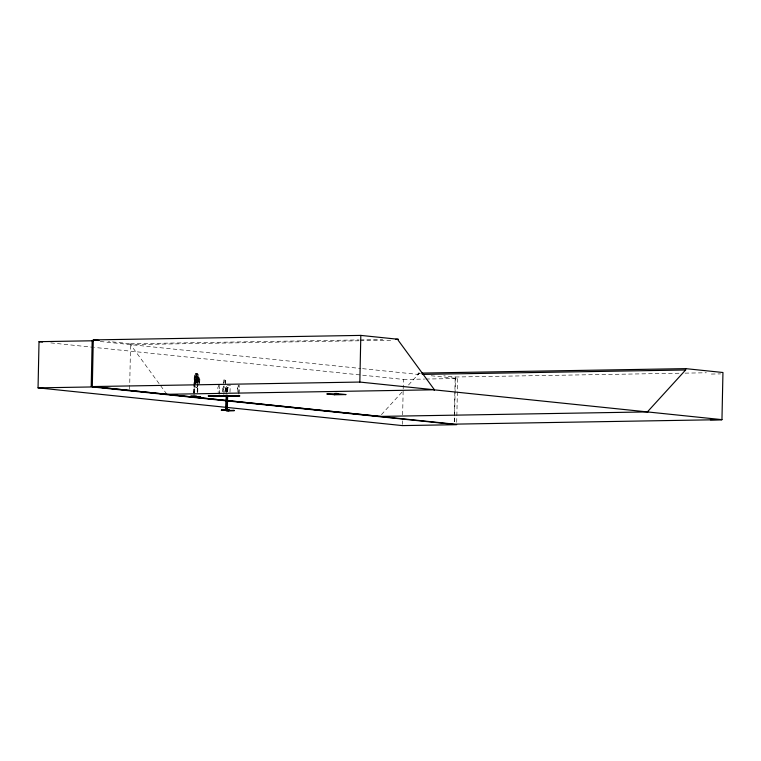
<?xml version="1.0" encoding="UTF-8"?>
<svg xmlns="http://www.w3.org/2000/svg" width="761" height="761" viewBox="0 0 761 761"><rect width="100%" height="100%" fill="white"/><g stroke="black" fill="none" stroke-linecap="round" stroke-linejoin="round"><path stroke-width="0.57" stroke-dasharray="3.81 2.85" d="M129.627 389.252L130.578 343.763L108.433 341.47M193.732 392.952L194.245 377.941M193.931 392.952L194.321 376.267L195.739 373.48L197.051 373.613C201.494 373.936 192.818 391.506 198.317 379.511M194.036 395.301L194.378 376.267M194.283 392.98L194.597 377.979L194.045 377.941M194.987 383.772L196.224 376.315L197.575 381.841M195.634 382.935L196.148 379.187L196.633 379.235M196.909 383.059L196.576 379.235M197.061 378.892L196.538 381.28L195.758 378.769L197.089 378.826L198.279 381.908L196.918 384.743M197.204 392.153L197.375 384.077M197.403 382.916L197.546 376.628L196.966 373.689L195.691 373.556L194.959 378.569L195.758 380.395L196.614 380.481L197.499 378.826M197.403 392.153L197.575 384.067M197.603 382.916L197.698 378.293L197.898 385.256M197.556 392.191L197.727 384.105M197.755 382.954L198.05 378.331M197.755 392.191L197.879 386.417M218.407 385.161L218.293 386.826A1.541 0.866 89 0 0 218.065 389.232L218.093 392.21M219.273 385.247L219.158 386.911A1.541 0.866 89 0 1 219.282 389.356L219.044 394.093M222.963 391.715L222.944 389.727A1.541 0.866 89 0 1 223.173 387.32L223.211 385.656M223.411 383.259A2.312 1.294 89 0 1 223.896 382.46L224.067 379.967A1.161 0.647 89 0 1 224.742 378.883A1.161 0.647 89 0 1 225.361 380.1L225.313 382.593A2.312 1.294 89 0 1 225.77 383.487M223.848 394.588L224.162 389.851A1.541 0.866 89 0 0 224.038 387.416L224.076 385.751M223.525 383.259A2.312 1.294 89 0 1 224.019 382.46L224.067 379.967M225.646 383.487A2.312 1.294 89 0 0 225.189 382.593L225.361 380.1M226.103 391.905L226.217 386.141M226.169 394.217L226.34 386.131M226.597 391.772L226.302 387.064L227.881 387.083L227.853 388.291L226.664 388.3M227.387 391.715L227.881 387.083M227.625 387.587L228.195 387.397L227.729 387.606M227.71 391.753L227.805 387.13L226.692 387.149M229.984 392.315L230.25 385.38L227.216 385.085M238.069 386.778L238.155 386.778A1.541 0.866 89 0 0 237.917 389.185L237.841 389.185A1.541 0.866 89 0 1 238.069 386.778L238.183 385.114M238.821 394.046L239.059 389.318A1.541 0.866 89 0 0 238.935 386.873L238.973 385.209L239.011 386.873A1.541 0.866 89 0 1 239.144 389.309L238.897 394.046M402.445 424.419L402.521 420.862M402.645 414.945L403.159 390.079M403.187 388.89L403.387 379.416L94.44 347.425M408.524 384.971L418.084 374.488L418.112 373.137L420.481 373.099M454.25 421.803L454.355 417.104M454.374 415.934L455.164 378.35M454.479 421.794L454.621 414.716M454.65 413.537L455.411 376.999L443.758 375.791M456.714 422.317L457.627 378.502L430.507 375.696M219.12 394.093L219.282 389.356M225.104 391.801L225.503 386.255L225.104 394.017M199.334 383.24C200.39 378.027 200.238 373.803 198.678 382.793L197.441 383.43L196.728 382.593L196.519 380.291L198.516 376.676M196.119 373.974L195.606 377.722L196.443 378.949L196.899 376.562L196.176 373.974M198.954 383.991L199.81 381.584M194.359 376.305L195.739 373.48M198.155 384.79L196.899 387.606L195.606 387.397M196.842 387.615C199.154 383.449 199.106 377.741 197.032 373.689M197.613 381.166L196.738 382.821L195.881 382.735C194.864 381.156 194.112 375.021 197.109 375.953L198.345 379.016M381.423 414.678L403.739 390.212M198.573 376.676L196.576 377.837L198.583 376.59L199.658 377.922M130.578 343.763L359.049 339.92M360.238 339.901L382.726 339.52M359.03 340.785L130.559 344.628L159.905 384.743M360.219 340.766L392.181 340.224M197.66 378.968L197.109 375.953M418.084 374.488L418.712 374.479L362.027 368.6M195.786 378.759L194.312 381.537M197.023 378.826L198.212 381.908M196.871 382.403L195.491 382.269L194.359 379.178M198.231 379.035L197.042 375.953M455.411 376.999L680.334 373.213M685.071 373.137L706.379 372.776M195.491 382.269L194.302 379.178M403.387 379.416L424.609 379.064M425.789 379.045L457.627 378.502M711.335 374.051L720.61 373.889M222.944 389.727L222.887 391.715M418.112 373.137L420.443 373.385M100.252 341.489L360.847 368.486M50.806 342.897L93.261 347.301M160.609 385.694L166.202 393.332M195.606 384.6L194.416 381.518L195.13 383.582M194.397 384.391L195.587 387.473M195.958 383.944C195.472 379.244 197.299 372.414 195.843 383.011M237.917 389.185L237.87 392.162M223.677 386.065L223.601 391.649M199.173 377.817L198.412 381.413L197.346 381.518C197.051 380.633 198.098 376.628 199.173 377.817M195.796 375.81L194.416 378.636L195.815 375.896"/><path stroke-width="1.14" d="M38.05 387.863L92.3 386.949L456.667 424.686L402.417 425.599L38.05 387.863L39.02 341.679L93.261 340.766M92.176 340.624L91.215 386.426L166.897 394.293M92.3 386.949L93.28 339.901L360.819 335.401L398.117 339.263L398.098 340.129L434.436 389.784L433.808 389.803L721.961 419.644L722.95 372.5L685.651 368.638L421.67 373.08M190.821 396.357L196.566 396.262L190.849 396.072M221.356 410.379L229.251 409.884L221.365 409.989M224.381 410.35L229.137 410.455L224.057 409.97L228.814 410.845M225.884 410.208L226.198 395.197M226.198 410.246L226.398 401.009M234.198 410.788L226.331 410.502M227.006 410.189L227.32 395.178M225.817 410.208L227.33 410.227L227.615 396.367M227.396 410.227L227.415 409.066L226.236 409.085M234.198 410.417L226.321 410.892M166.269 394.303L434.483 389.794L359.839 382.06L360.819 335.401M647.373 411.92L685.623 369.979L685.651 368.638M220.043 395.967L208.371 396.015M208.847 396.081L224.971 396.005M226.521 396.177L210.94 396.452M212.966 396.491L224.39 396.424M208.99 396.262L226.35 396.024M238.336 395.777L228.395 395.996M239.62 395.91L229.403 396.11M395.749 339.301L398.117 339.263M422.279 374.412L685.623 369.979M359.839 382.06L92.3 386.569L380.462 416.41M334.859 393.437L337.161 393.399M208.257 395.91L218.921 395.768M338.303 393.76L326.802 393.96L334.669 394.731M228.119 395.977L239.82 395.929M200.676 396.738L194.73 396.861L200.476 396.766M334.564 394.759L346.065 394.569L338.198 393.789M221.565 410.036L229.242 410.274M227.159 410.493L234.207 410.398M379.834 416.419L648.001 411.91M710.384 419.844L721.961 419.644L454.422 424.143L169.808 394.664M93.28 339.901L99.111 340.5M39.02 341.679L42.559 342.05M193.636 396.424L197.717 396.804"/></g></svg>
